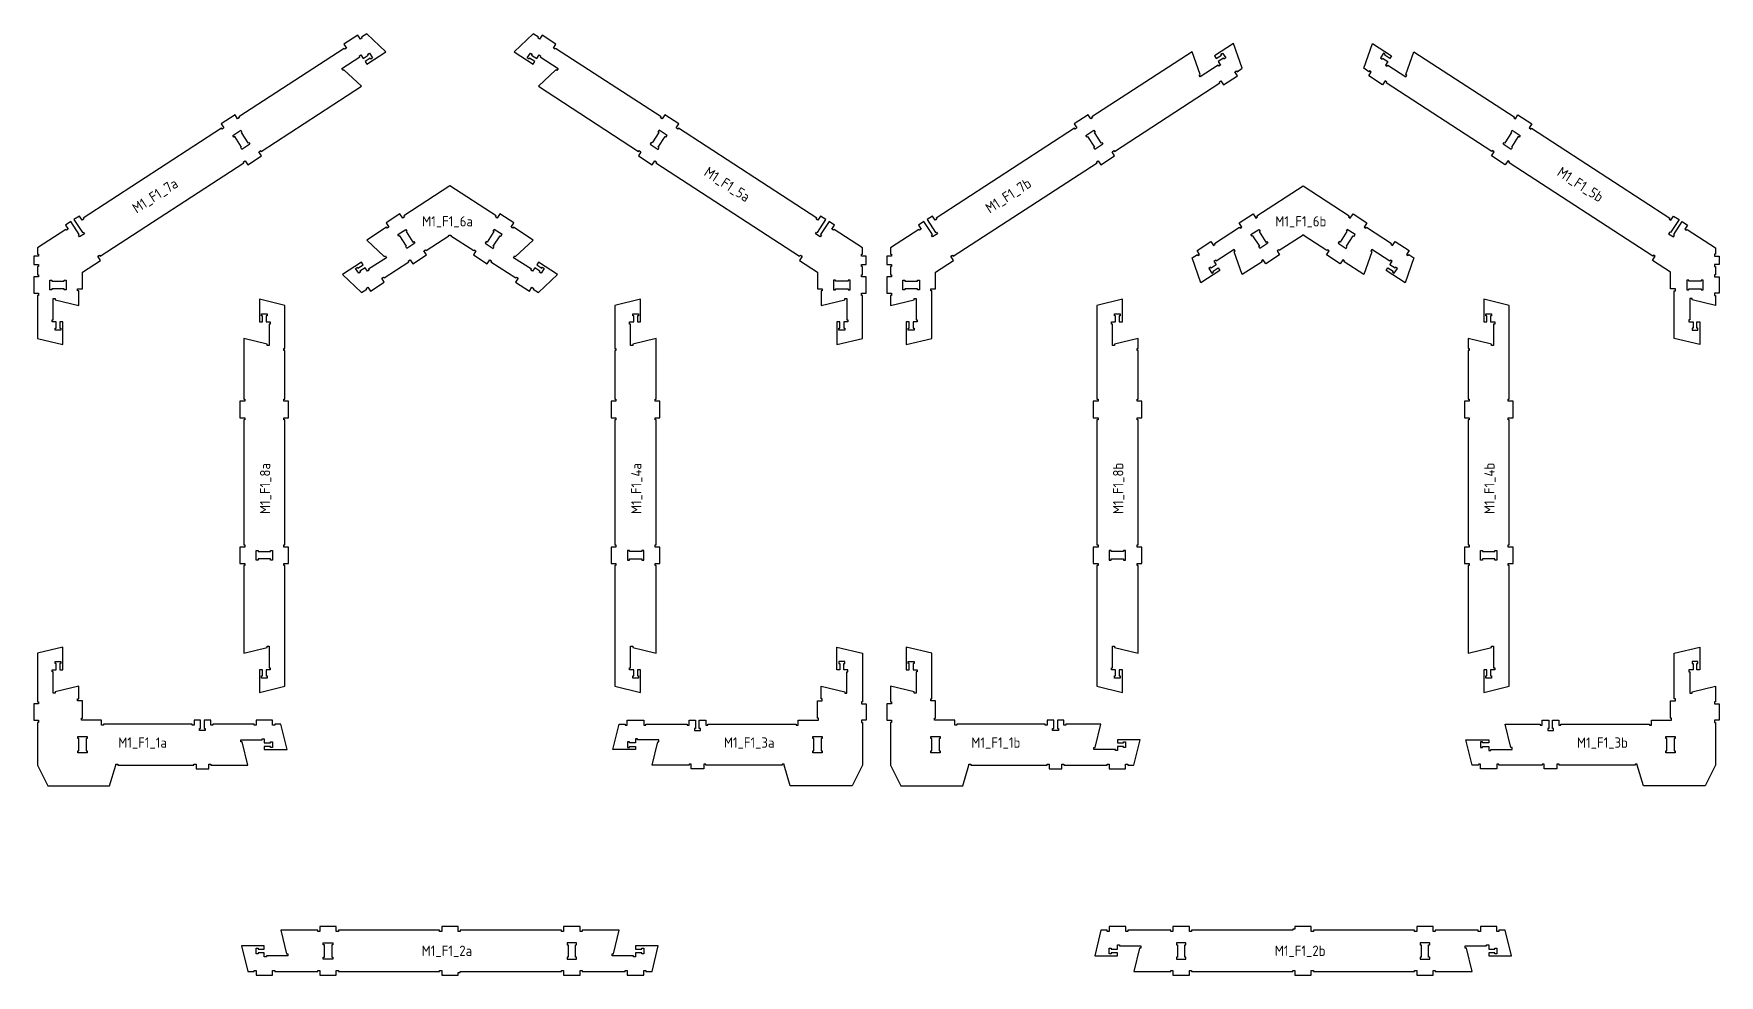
# Model space of a CAD drawing. Header units: millimetres. Extents: x -30325 to 14169, y -12596 to 6470.
# Drawn here: x -30325 to -22153, y -5694 to -1130 of the extents above; entities that cross this region are included whole.
import ezdxf

# ---------------------------------------------------------------- set-up
doc = ezdxf.new("R2010")
doc.units = ezdxf.units.MM
doc.header["$MEASUREMENT"] = 0
doc.layers.add('freeswerk_CODES', color=50, linetype='Continuous')

msp = doc.modelspace()

# ---------------------------------------------------------------- linework, layer by layer
for points in [[(-30302.1, -2298.3), (-30302.1, -2308.3), (-30325.1, -2308.3), (-30325.1, -2388.3), (-30302.1, -2388.3), (-30302.1, -2398.3), (-30307.1, -2398.3), (-30307.1, -2607.3), (-30183.1, -2637.3), (-30183.1, -2527.3), (-30198.1, -2527.3), (-30198.1, -2557.3), (-30193.1, -2557.3), (-30193.1, -2567.3), (-30221.1, -2567.3), (-30221.1, -2557.3), (-30216.1, -2557.3), (-30216.1, -2527.3), (-30236.1, -2527.3), (-30236.1, -2517.3), (-30231.1, -2517.3), (-30231.1, -2413.7), (-30221.1, -2413.7), (-30221.1, -2419.7), (-30107.1, -2447.3), (-30107.1, -2376.3), (-30112.1, -2376.3), (-30112.1, -2366.3), (-30089.1, -2366.3), (-30089.1, -2286.1), (-30001.2, -2228.9), (-30014.7, -2208.2), (-30006.3, -2202.7), (-30002.6, -2208.4), (-29305.9, -1755.5), (-29308.6, -1751.3), (-29300.2, -1745.8), (-29287.7, -1765.1), (-29220.6, -1721.5), (-29233.1, -1702.2), (-29224.7, -1696.8), (-29222, -1701), (-28735.7, -1384.9), (-28821, -1304.3), (-28826, -1307.6), (-28831.5, -1299.2), (-28744.6, -1242.8), (-28747.3, -1238.6), (-28738.9, -1233.1), (-28728, -1249.9), (-28702.9, -1233.6), (-28705.6, -1229.4), (-28697.2, -1223.9), (-28682, -1247.4), (-28690.4, -1252.8), (-28693.1, -1248.6), (-28718.2, -1265), (-28710.1, -1277.6), (-28617.8, -1217.6), (-28710.6, -1130), (-28735.7, -1146.4), (-28733, -1150.5), (-28741.4, -1156), (-28753.9, -1136.7), (-28821, -1180.3), (-28808.4, -1199.6), (-28816.8, -1205), (-28819.6, -1200.9), (-29331, -1533.3), (-29328.3, -1537.5), (-29336.7, -1542.9), (-29349.2, -1523.7), (-29416.3, -1567.3), (-29403.7, -1586.5), (-29412.1, -1592), (-29414.9, -1587.8), (-30085.6, -2023.8), (-30082.3, -2028.8), (-30090.7, -2034.3), (-30103.8, -2014.1), (-30129.8, -2031), (-30088.9, -2093.9), (-30084.7, -2091.2), (-30079.3, -2099.6), (-30102.8, -2114.8), (-30108.2, -2106.5), (-30104, -2103.7), (-30144.9, -2040.8), (-30170.9, -2057.7), (-30158.3, -2077), (-30166.7, -2082.5), (-30169.5, -2078.3), (-30307.1, -2167.8), (-30307.1, -2198.3), (-30302.1, -2198.3), (-30302.1, -2208.3), (-30325.1, -2208.3), (-30325.1, -2248.3), (-30302.1, -2248.3), (-30302.1, -2258.3), (-30307.1, -2258.3), (-30307.1, -2298.3)], [(-27911.3, -1233.6), (-27886.1, -1249.9), (-27875.2, -1233.1), (-27866.9, -1238.6), (-27869.6, -1242.8), (-27782.7, -1299.2), (-27788.2, -1307.6), (-27793.2, -1304.3), (-27878.5, -1384.9), (-27392.2, -1701), (-27389.4, -1696.8), (-27381.1, -1702.2), (-27393.6, -1721.5), (-27326.5, -1765.1), (-27314, -1745.8), (-27305.6, -1751.3), (-27308.3, -1755.5), (-26611.6, -2208.4), (-26607.9, -2202.7), (-26599.5, -2208.2), (-26613, -2228.9), (-26525.1, -2286.1), (-26525.1, -2366.3), (-26502.1, -2366.3), (-26502.1, -2376.3), (-26507.1, -2376.3), (-26507.1, -2447.3), (-26393.1, -2419.7), (-26393.1, -2413.7), (-26383.1, -2413.7), (-26383.1, -2517.3), (-26378.1, -2517.3), (-26378.1, -2527.3), (-26398.1, -2527.3), (-26398.1, -2557.3), (-26393.1, -2557.3), (-26393.1, -2567.3), (-26421.1, -2567.3), (-26421.1, -2557.3), (-26416.1, -2557.3), (-26416.1, -2527.3), (-26431.1, -2527.3), (-26431.1, -2637.3), (-26307.1, -2607.3), (-26307.1, -2398.3), (-26312.1, -2398.3), (-26312.1, -2388.3), (-26289.1, -2388.3), (-26289.1, -2308.3), (-26312.1, -2308.3), (-26312.1, -2298.3), (-26307.1, -2298.3), (-26307.1, -2258.3), (-26312.1, -2258.3), (-26312.1, -2248.3), (-26289.1, -2248.3), (-26289.1, -2208.3), (-26312.1, -2208.3), (-26312.1, -2198.3), (-26307.1, -2198.3), (-26307.1, -2167.8), (-26444.7, -2078.3), (-26447.5, -2082.5), (-26455.8, -2077), (-26443.3, -2057.7), (-26469.3, -2040.8), (-26510.2, -2103.7), (-26506, -2106.5), (-26511.4, -2114.8), (-26534.9, -2099.6), (-26529.5, -2091.2), (-26525.3, -2093.9), (-26484.4, -2031), (-26510.4, -2014.1), (-26523.5, -2034.3), (-26531.8, -2028.8), (-26528.6, -2023.8), (-27199.3, -1587.8), (-27202.1, -1592), (-27210.4, -1586.5), (-27197.9, -1567.3), (-27265, -1523.7), (-27277.5, -1542.9), (-27285.9, -1537.5), (-27283.2, -1533.3), (-27794.6, -1200.9), (-27797.4, -1205), (-27805.7, -1199.6), (-27793.2, -1180.3), (-27860.3, -1136.7), (-27872.8, -1156), (-27881.2, -1150.5), (-27878.5, -1146.4), (-27903.6, -1130), (-27996.4, -1217.6), (-27904.1, -1277.6), (-27896, -1265), (-27921.1, -1248.6), (-27923.8, -1252.8), (-27932.2, -1247.4), (-27917, -1223.9), (-27908.6, -1229.4)], [(-25866.6, -2208.4), (-25169.9, -1755.5), (-25172.6, -1751.3), (-25164.2, -1745.8), (-25151.7, -1765.1), (-25084.6, -1721.5), (-25097.1, -1702.2), (-25088.7, -1696.8), (-25086, -1701), (-24574.6, -1368.5), (-24577.3, -1364.3), (-24568.9, -1358.9), (-24556.4, -1378.2), (-24489.3, -1334.6), (-24501.8, -1315.3), (-24493.4, -1309.9), (-24490.7, -1314), (-24465.6, -1297.7), (-24508, -1177.4), (-24600.2, -1237.3), (-24592, -1249.9), (-24566.9, -1233.6), (-24569.6, -1229.4), (-24561.2, -1223.9), (-24546, -1247.4), (-24554.4, -1252.8), (-24557.1, -1248.6), (-24582.2, -1265), (-24571.3, -1281.8), (-24579.7, -1287.2), (-24582.4, -1283), (-24669.2, -1339.4), (-24674.7, -1331), (-24669.7, -1327.8), (-24708.7, -1217.2), (-25195, -1533.3), (-25192.3, -1537.5), (-25200.7, -1542.9), (-25213.2, -1523.7), (-25280.3, -1567.3), (-25267.7, -1586.5), (-25276.1, -1592), (-25278.9, -1587.8), (-25949.6, -2023.8), (-25946.3, -2028.8), (-25954.7, -2034.3), (-25967.8, -2014.1), (-25993.8, -2031), (-25952.9, -2093.9), (-25948.7, -2091.2), (-25943.3, -2099.6), (-25966.8, -2114.8), (-25972.2, -2106.5), (-25968, -2103.7), (-26008.9, -2040.8), (-26034.9, -2057.7), (-26022.3, -2077), (-26030.7, -2082.5), (-26033.5, -2078.3), (-26171.1, -2167.8), (-26171.1, -2198.3), (-26166.1, -2198.3), (-26166.1, -2208.3), (-26189.1, -2208.3), (-26189.1, -2248.3), (-26166.1, -2248.3), (-26166.1, -2258.3), (-26171.1, -2258.3), (-26171.1, -2298.3), (-26166.1, -2298.3), (-26166.1, -2308.3), (-26189.1, -2308.3), (-26189.1, -2388.3), (-26166.1, -2388.3), (-26166.1, -2398.3), (-26171.1, -2398.3), (-26171.1, -2447.6), (-26057.1, -2419.7), (-26057.1, -2413.7), (-26047.1, -2413.7), (-26047.1, -2517.3), (-26042.1, -2517.3), (-26042.1, -2527.3), (-26062.1, -2527.3), (-26062.1, -2557.3), (-26057.1, -2557.3), (-26057.1, -2567.3), (-26085.1, -2567.3), (-26085.1, -2557.3), (-26080.1, -2557.3), (-26080.1, -2527.3), (-26095.1, -2527.3), (-26095.1, -2637.3), (-25971.1, -2607.3), (-25971.1, -2376.3), (-25976.1, -2376.3), (-25976.1, -2366.3), (-25953.1, -2366.3), (-25953.1, -2286.1), (-25865.2, -2228.9), (-25878.7, -2208.2), (-25870.3, -2202.7)], [(-22475.6, -2208.4), (-23172.3, -1755.5), (-23169.6, -1751.3), (-23178, -1745.8), (-23190.5, -1765.1), (-23257.6, -1721.5), (-23245.1, -1702.2), (-23253.4, -1696.8), (-23256.2, -1701), (-23767.6, -1368.5), (-23764.9, -1364.3), (-23773.3, -1358.9), (-23785.8, -1378.2), (-23852.9, -1334.6), (-23840.4, -1315.3), (-23848.7, -1309.9), (-23851.5, -1314), (-23876.6, -1297.7), (-23834.2, -1177.4), (-23742, -1237.3), (-23750.1, -1249.9), (-23775.3, -1233.6), (-23772.6, -1229.4), (-23781, -1223.9), (-23796.2, -1247.4), (-23787.8, -1252.8), (-23785.1, -1248.6), (-23760, -1265), (-23770.9, -1281.8), (-23762.5, -1287.2), (-23759.7, -1283), (-23673, -1339.4), (-23667.5, -1331), (-23672.5, -1327.8), (-23633.5, -1217.2), (-23147.2, -1533.3), (-23149.9, -1537.5), (-23141.5, -1542.9), (-23129, -1523.7), (-23061.9, -1567.3), (-23074.4, -1586.5), (-23066.1, -1592), (-23063.3, -1587.8), (-22392.6, -2023.8), (-22395.8, -2028.8), (-22387.5, -2034.3), (-22374.4, -2014.1), (-22348.4, -2031), (-22389.3, -2093.9), (-22393.5, -2091.2), (-22398.9, -2099.6), (-22375.4, -2114.8), (-22370, -2106.5), (-22374.2, -2103.7), (-22333.3, -2040.8), (-22307.3, -2057.7), (-22319.8, -2077), (-22311.5, -2082.5), (-22308.7, -2078.3), (-22171.1, -2167.8), (-22171.1, -2198.3), (-22176.1, -2198.3), (-22176.1, -2208.3), (-22153.1, -2208.3), (-22153.1, -2248.3), (-22176.1, -2248.3), (-22176.1, -2258.3), (-22171.1, -2258.3), (-22171.1, -2298.3), (-22176.1, -2298.3), (-22176.1, -2308.3), (-22153.1, -2308.3), (-22153.1, -2388.3), (-22176.1, -2388.3), (-22176.1, -2398.3), (-22171.1, -2398.3), (-22171.1, -2447.6), (-22285.1, -2419.7), (-22285.1, -2413.7), (-22295.1, -2413.7), (-22295.1, -2517.3), (-22300.1, -2517.3), (-22300.1, -2527.3), (-22280.1, -2527.3), (-22280.1, -2557.3), (-22285.1, -2557.3), (-22285.1, -2567.3), (-22257.1, -2567.3), (-22257.1, -2557.3), (-22262.1, -2557.3), (-22262.1, -2527.3), (-22247.1, -2527.3), (-22247.1, -2637.3), (-22371.1, -2607.3), (-22371.1, -2376.3), (-22366.1, -2376.3), (-22366.1, -2366.3), (-22389.1, -2366.3), (-22389.1, -2286.1), (-22477, -2228.9), (-22463.5, -2208.2), (-22471.9, -2202.7)], [(-29320.9, -1598.3), (-29315.5, -1606.7), (-29319.7, -1609.4), (-29287, -1659.7), (-29282.8, -1657), (-29277.3, -1665.4), (-29315.9, -1690.5), (-29321.4, -1682.1), (-29317.2, -1679.4), (-29349.9, -1629), (-29354.1, -1631.8), (-29359.5, -1623.4)], [(-27293.2, -1598.3), (-27298.7, -1606.7), (-27294.5, -1609.4), (-27327.2, -1659.7), (-27331.4, -1657), (-27336.8, -1665.4), (-27298.3, -1690.5), (-27292.8, -1682.1), (-27297, -1679.4), (-27264.3, -1629), (-27260.1, -1631.8), (-27254.7, -1623.4)], [(-25213.9, -1629), (-25218.1, -1631.8), (-25223.5, -1623.4), (-25184.9, -1598.3), (-25179.5, -1606.7), (-25183.7, -1609.4), (-25151, -1659.7), (-25146.8, -1657), (-25141.3, -1665.4), (-25179.9, -1690.5), (-25185.4, -1682.1), (-25181.2, -1679.4)], [(-23158.5, -1609.4), (-23162.7, -1606.7), (-23157.2, -1598.3), (-23118.7, -1623.4), (-23124.1, -1631.8), (-23128.3, -1629), (-23161, -1679.4), (-23156.8, -1682.1), (-23162.3, -1690.5), (-23200.8, -1665.4), (-23195.4, -1657), (-23191.2, -1659.7)], [(-28487.1, -2139.8), (-28482.9, -2137.1), (-28477.5, -2145.5), (-28516, -2170.5), (-28521.5, -2162.2), (-28517.3, -2159.4), (-28550, -2109.1), (-28554.2, -2111.9), (-28559.6, -2103.5), (-28521.1, -2078.4), (-28515.6, -2086.8), (-28519.8, -2089.5)], [(-28064.2, -2109.1), (-28060, -2111.9), (-28054.5, -2103.5), (-28093.1, -2078.4), (-28098.6, -2086.8), (-28094.4, -2089.5), (-28127.1, -2139.8), (-28131.3, -2137.1), (-28136.7, -2145.5), (-28098.1, -2170.5), (-28092.7, -2162.2), (-28096.9, -2159.4)], [(-24385.5, -2162.2), (-24381.3, -2159.4), (-24414, -2109.1), (-24418.2, -2111.9), (-24423.6, -2103.5), (-24385.1, -2078.4), (-24379.6, -2086.8), (-24383.8, -2089.5), (-24351.1, -2139.8), (-24346.9, -2137.1), (-24341.5, -2145.5), (-24380, -2170.5)], [(-23962.1, -2170.5), (-23956.7, -2162.2), (-23960.9, -2159.4), (-23928.2, -2109.1), (-23924, -2111.9), (-23918.5, -2103.5), (-23957.1, -2078.4), (-23962.6, -2086.8), (-23958.4, -2089.5), (-23991.1, -2139.8), (-23995.3, -2137.1), (-24000.7, -2145.5)], [(-30237.1, -2371.3), (-30247.1, -2371.3), (-30247.1, -2325.3), (-30237.1, -2325.3), (-30237.1, -2330.3), (-30177.1, -2330.3), (-30177.1, -2325.3), (-30167.1, -2325.3), (-30167.1, -2371.3), (-30177.1, -2371.3), (-30177.1, -2366.3), (-30237.1, -2366.3)], [(-26437.1, -2330.3), (-26437.1, -2325.3), (-26447.1, -2325.3), (-26447.1, -2371.3), (-26437.1, -2371.3), (-26437.1, -2366.3), (-26377.1, -2366.3), (-26377.1, -2371.3), (-26367.1, -2371.3), (-26367.1, -2325.3), (-26377.1, -2325.3), (-26377.1, -2330.3)], [(-26101.1, -2330.3), (-26041.1, -2330.3), (-26041.1, -2325.3), (-26031.1, -2325.3), (-26031.1, -2371.3), (-26041.1, -2371.3), (-26041.1, -2366.3), (-26101.1, -2366.3), (-26101.1, -2371.3), (-26111.1, -2371.3), (-26111.1, -2325.3), (-26101.1, -2325.3)], [(-22241.1, -2330.3), (-22301.1, -2330.3), (-22301.1, -2325.3), (-22311.1, -2325.3), (-22311.1, -2371.3), (-22301.1, -2371.3), (-22301.1, -2366.3), (-22241.1, -2366.3), (-22241.1, -2371.3), (-22231.1, -2371.3), (-22231.1, -2325.3), (-22241.1, -2325.3)], [(-29112.1, -2655.6), (-29107.1, -2655.6), (-29107.1, -2447.3), (-29231.1, -2417.3), (-29231.1, -2527.3), (-29216.1, -2527.3), (-29216.1, -2497.3), (-29221.1, -2497.3), (-29221.1, -2487.3), (-29193.1, -2487.3), (-29193.1, -2497.3), (-29198.1, -2497.3), (-29198.1, -2527.3), (-29178.1, -2527.3), (-29178.1, -2537.3), (-29183.1, -2537.3), (-29183.1, -2640.8), (-29193.1, -2640.8), (-29193.1, -2634.9), (-29307.1, -2607.3), (-29307.1, -2901.3), (-29302.1, -2901.3), (-29302.1, -2911.3), (-29325.1, -2911.3), (-29325.1, -2991.3), (-29302.1, -2991.3), (-29302.1, -3001.3), (-29307.1, -3001.3), (-29307.1, -3608.3), (-29302.1, -3608.3), (-29302.1, -3618.3), (-29325.1, -3618.3), (-29325.1, -3698.3), (-29302.1, -3698.3), (-29302.1, -3708.3), (-29307.1, -3708.3), (-29307.1, -4133.2), (-29193.1, -4105.6), (-29193.1, -4099.6), (-29183.1, -4099.6), (-29183.1, -4203.2), (-29178.1, -4203.2), (-29178.1, -4213.2), (-29198.1, -4213.2), (-29198.1, -4243.2), (-29193.1, -4243.2), (-29193.1, -4253.2), (-29221.1, -4253.2), (-29221.1, -4243.2), (-29216.1, -4243.2), (-29216.1, -4213.2), (-29231.1, -4213.2), (-29231.1, -4323.2), (-29107.1, -4293.2), (-29107.1, -3708.3), (-29112.1, -3708.3), (-29112.1, -3698.3), (-29089.1, -3698.3), (-29089.1, -3618.3), (-29112.1, -3618.3), (-29112.1, -3608.3), (-29107.1, -3608.3), (-29107.1, -3001.3), (-29112.1, -3001.3), (-29112.1, -2991.3), (-29089.1, -2991.3), (-29089.1, -2911.3), (-29112.1, -2911.3), (-29112.1, -2901.3), (-29107.1, -2901.3), (-29107.1, -2665.6), (-29112.1, -2665.6)], [(-27393.1, -2487.3), (-27393.1, -2497.3), (-27398.1, -2497.3), (-27398.1, -2527.3), (-27383.1, -2527.3), (-27383.1, -2417.3), (-27507.1, -2447.3), (-27507.1, -2655.6), (-27502.1, -2655.6), (-27502.1, -2665.6), (-27507.1, -2665.6), (-27507.1, -2901.3), (-27502.1, -2901.3), (-27502.1, -2911.3), (-27525.1, -2911.3), (-27525.1, -2991.3), (-27502.1, -2991.3), (-27502.1, -3001.3), (-27507.1, -3001.3), (-27507.1, -3608.3), (-27502.1, -3608.3), (-27502.1, -3618.3), (-27525.1, -3618.3), (-27525.1, -3698.3), (-27502.1, -3698.3), (-27502.1, -3708.3), (-27507.1, -3708.3), (-27507.1, -4293.2), (-27383.1, -4323.2), (-27383.1, -4213.2), (-27398.1, -4213.2), (-27398.1, -4243.2), (-27393.1, -4243.2), (-27393.1, -4253.2), (-27421.1, -4253.2), (-27421.1, -4243.2), (-27416.1, -4243.2), (-27416.1, -4213.2), (-27436.1, -4213.2), (-27436.1, -4203.2), (-27431.1, -4203.2), (-27431.1, -4099.6), (-27421.1, -4099.6), (-27421.1, -4105.6), (-27307.1, -4133.2), (-27307.1, -3708.3), (-27312.1, -3708.3), (-27312.1, -3698.3), (-27289.1, -3698.3), (-27289.1, -3618.3), (-27312.1, -3618.3), (-27312.1, -3608.3), (-27307.1, -3608.3), (-27307.1, -3001.3), (-27312.1, -3001.3), (-27312.1, -2991.3), (-27289.1, -2991.3), (-27289.1, -2911.3), (-27312.1, -2911.3), (-27312.1, -2901.3), (-27307.1, -2901.3), (-27307.1, -2607.3), (-27421.1, -2634.9), (-27421.1, -2640.8), (-27431.1, -2640.8), (-27431.1, -2537.3), (-27436.1, -2537.3), (-27436.1, -2527.3), (-27416.1, -2527.3), (-27416.1, -2497.3), (-27421.1, -2497.3), (-27421.1, -2487.3)], [(-25189.1, -2991.3), (-25165.1, -2991.3), (-25165.1, -3001.3), (-25171.1, -3001.3), (-25171.1, -3608.3), (-25165.1, -3608.3), (-25165.1, -3618.3), (-25189.1, -3618.3), (-25189.1, -3698.3), (-25165.1, -3698.3), (-25165.1, -3708.3), (-25171.1, -3708.3), (-25171.1, -4293.2), (-25047.1, -4323.2), (-25047.1, -4213.2), (-25062.1, -4213.2), (-25062.1, -4243.2), (-25057.1, -4243.2), (-25057.1, -4253.2), (-25085.1, -4253.2), (-25085.1, -4243.2), (-25080.1, -4243.2), (-25080.1, -4213.2), (-25100.1, -4213.2), (-25100.1, -4203.2), (-25095.1, -4203.2), (-25095.1, -4099.6), (-25085.1, -4099.6), (-25085.1, -4105.6), (-24971.1, -4133.2), (-24971.1, -3708.3), (-24976.1, -3708.3), (-24976.1, -3698.3), (-24953.1, -3698.3), (-24953.1, -3618.3), (-24976.1, -3618.3), (-24976.1, -3608.3), (-24971.1, -3608.3), (-24971.1, -3001.3), (-24976.1, -3001.3), (-24976.1, -2991.3), (-24953.1, -2991.3), (-24953.1, -2911.3), (-24976.1, -2911.3), (-24976.1, -2901.3), (-24971.1, -2901.3), (-24971.1, -2665.6), (-24976.1, -2665.6), (-24976.1, -2655.6), (-24971.1, -2655.6), (-24971.1, -2607.3), (-25085.1, -2634.9), (-25085.1, -2640.8), (-25095.1, -2640.8), (-25095.1, -2537.3), (-25100.1, -2537.3), (-25100.1, -2527.3), (-25080.1, -2527.3), (-25080.1, -2497.3), (-25085.1, -2497.3), (-25085.1, -2487.3), (-25057.1, -2487.3), (-25057.1, -2497.3), (-25062.1, -2497.3), (-25062.1, -2527.3), (-25047.1, -2527.3), (-25047.1, -2417.3), (-25171.1, -2447.6), (-25171.1, -2901.3), (-25165.1, -2901.3), (-25165.1, -2911.3), (-25189.1, -2911.3)], [(-23177.1, -3708.3), (-23177.1, -3698.3), (-23153.1, -3698.3), (-23153.1, -3618.3), (-23177.1, -3618.3), (-23177.1, -3608.3), (-23171.1, -3608.3), (-23171.1, -3001.3), (-23177.1, -3001.3), (-23177.1, -2991.3), (-23153.1, -2991.3), (-23153.1, -2911.3), (-23177.1, -2911.3), (-23177.1, -2901.3), (-23171.1, -2901.3), (-23171.1, -2447.6), (-23295.1, -2417.3), (-23295.1, -2527.3), (-23280.1, -2527.3), (-23280.1, -2497.3), (-23285.1, -2497.3), (-23285.1, -2487.3), (-23257.1, -2487.3), (-23257.1, -2497.3), (-23262.1, -2497.3), (-23262.1, -2527.3), (-23242.1, -2527.3), (-23242.1, -2537.3), (-23247.1, -2537.3), (-23247.1, -2640.8), (-23257.1, -2640.8), (-23257.1, -2634.9), (-23371.1, -2607.3), (-23371.1, -2655.6), (-23366.1, -2655.6), (-23366.1, -2665.6), (-23371.1, -2665.6), (-23371.1, -2901.3), (-23366.1, -2901.3), (-23366.1, -2911.3), (-23389.1, -2911.3), (-23389.1, -2991.3), (-23366.1, -2991.3), (-23366.1, -3001.3), (-23371.1, -3001.3), (-23371.1, -3608.3), (-23366.1, -3608.3), (-23366.1, -3618.3), (-23389.1, -3618.3), (-23389.1, -3698.3), (-23366.1, -3698.3), (-23366.1, -3708.3), (-23371.1, -3708.3), (-23371.1, -4133.2), (-23257.1, -4105.6), (-23257.1, -4099.6), (-23247.1, -4099.6), (-23247.1, -4203.2), (-23242.1, -4203.2), (-23242.1, -4213.2), (-23262.1, -4213.2), (-23262.1, -4243.2), (-23257.1, -4243.2), (-23257.1, -4253.2), (-23285.1, -4253.2), (-23285.1, -4243.2), (-23280.1, -4243.2), (-23280.1, -4213.2), (-23295.1, -4213.2), (-23295.1, -4323.2), (-23171.1, -4293.2), (-23171.1, -3708.3)], [(-29237.1, -3635.3), (-29237.1, -3640.3), (-29177.1, -3640.3), (-29177.1, -3635.3), (-29167.1, -3635.3), (-29167.1, -3681.3), (-29177.1, -3681.3), (-29177.1, -3676.3), (-29237.1, -3676.3), (-29237.1, -3681.3), (-29247.1, -3681.3), (-29247.1, -3635.3)], [(-27447.1, -3635.3), (-27447.1, -3681.3), (-27437.1, -3681.3), (-27437.1, -3676.3), (-27377.1, -3676.3), (-27377.1, -3681.3), (-27367.1, -3681.3), (-27367.1, -3635.3), (-27377.1, -3635.3), (-27377.1, -3640.3), (-27437.1, -3640.3), (-27437.1, -3635.3)], [(-25031.1, -3681.3), (-25031.1, -3635.3), (-25041.1, -3635.3), (-25041.1, -3640.3), (-25101.1, -3640.3), (-25101.1, -3635.3), (-25111.1, -3635.3), (-25111.1, -3681.3), (-25101.1, -3681.3), (-25101.1, -3676.3), (-25041.1, -3676.3), (-25041.1, -3681.3)], [(-23231.1, -3635.3), (-23231.1, -3681.3), (-23241.1, -3681.3), (-23241.1, -3676.3), (-23301.1, -3676.3), (-23301.1, -3681.3), (-23311.1, -3681.3), (-23311.1, -3635.3), (-23301.1, -3635.3), (-23301.1, -3640.3), (-23241.1, -3640.3), (-23241.1, -3635.3)], [(-29476.1, -4671.3), (-29466.1, -4671.3), (-29466.1, -4676.3), (-29287.1, -4676.3), (-29314.7, -4562.3), (-29320.7, -4562.3), (-29320.7, -4552.3), (-29217.1, -4552.3), (-29217.1, -4547.3), (-29207.1, -4547.3), (-29207.1, -4567.3), (-29177.1, -4567.3), (-29177.1, -4562.3), (-29167.1, -4562.3), (-29167.1, -4590.3), (-29177.1, -4590.3), (-29177.1, -4585.3), (-29207.1, -4585.3), (-29207.1, -4600.3), (-29097.1, -4600.3), (-29127.1, -4476.3), (-29156.8, -4476.3), (-29156.8, -4481.3), (-29166.8, -4481.3), (-29166.8, -4458.3), (-29246.8, -4458.3), (-29246.8, -4481.3), (-29256.8, -4481.3), (-29256.8, -4476.3), (-29457.1, -4476.3), (-29457.1, -4481.3), (-29467.1, -4481.3), (-29467.1, -4458.3), (-29498.1, -4458.3), (-29498.1, -4498.3), (-29493.1, -4498.3), (-29493.1, -4508.3), (-29521.1, -4508.3), (-29521.1, -4498.3), (-29516.1, -4498.3), (-29516.1, -4458.3), (-29547.1, -4458.3), (-29547.1, -4481.3), (-29557.1, -4481.3), (-29557.1, -4476.3), (-29986.1, -4476.3), (-29986.1, -4481.3), (-29996.1, -4481.3), (-29996.1, -4458.3), (-30094.1, -4458.3), (-30094.1, -4448.3), (-30089.1, -4448.3), (-30089.1, -4364.3), (-30112.1, -4364.3), (-30112.1, -4354.3), (-30107.1, -4354.3), (-30107.1, -4293.2), (-30221.1, -4320.8), (-30221.1, -4326.7), (-30231.1, -4326.7), (-30231.1, -4223.2), (-30236.1, -4223.2), (-30236.1, -4213.2), (-30216.1, -4213.2), (-30216.1, -4183.2), (-30221.1, -4183.2), (-30221.1, -4173.2), (-30193.1, -4173.2), (-30193.1, -4183.2), (-30198.1, -4183.2), (-30198.1, -4213.2), (-30183.1, -4213.2), (-30183.1, -4103.2), (-30307.1, -4133.2), (-30307.1, -4368.3), (-30302.1, -4368.3), (-30302.1, -4378.3), (-30325.1, -4378.3), (-30325.1, -4458.3), (-30302.1, -4458.3), (-30302.1, -4468.3), (-30307.1, -4468.3), (-30307.1, -4676.3), (-30257.1, -4776.3), (-29957.1, -4776.3), (-29927.1, -4676.3), (-29927.1, -4671.3), (-29917.1, -4671.3), (-29917.1, -4676.3), (-29548.1, -4676.3), (-29548.1, -4671.3), (-29538.1, -4671.3), (-29538.1, -4694.3), (-29476.1, -4694.3)], [(-25071.1, -4567.3), (-25041.1, -4567.3), (-25041.1, -4562.3), (-25031.1, -4562.3), (-25031.1, -4590.3), (-25041.1, -4590.3), (-25041.1, -4585.3), (-25071.1, -4585.3), (-25071.1, -4605.3), (-25081.1, -4605.3), (-25081.1, -4600.3), (-25184.7, -4600.3), (-25184.7, -4590.3), (-25178.7, -4590.3), (-25151.1, -4476.3), (-25321.1, -4476.3), (-25321.1, -4481.3), (-25331.1, -4481.3), (-25331.1, -4458.3), (-25362.1, -4458.3), (-25362.1, -4498.3), (-25357.1, -4498.3), (-25357.1, -4508.3), (-25385.1, -4508.3), (-25385.1, -4498.3), (-25380.1, -4498.3), (-25380.1, -4458.3), (-25411.1, -4458.3), (-25411.1, -4481.3), (-25421.1, -4481.3), (-25421.1, -4476.3), (-25850.1, -4476.3), (-25850.1, -4481.3), (-25860.1, -4481.3), (-25860.1, -4458.3), (-25958.1, -4458.3), (-25958.1, -4448.3), (-25953.1, -4448.3), (-25953.1, -4364.3), (-25976.1, -4364.3), (-25976.1, -4354.3), (-25971.1, -4354.3), (-25971.1, -4133.2), (-26095.1, -4103.2), (-26095.1, -4213.2), (-26080.1, -4213.2), (-26080.1, -4183.2), (-26085.1, -4183.2), (-26085.1, -4173.2), (-26057.1, -4173.2), (-26057.1, -4183.2), (-26062.1, -4183.2), (-26062.1, -4213.2), (-26042.1, -4213.2), (-26042.1, -4223.2), (-26047.1, -4223.2), (-26047.1, -4326.7), (-26057.1, -4326.7), (-26057.1, -4320.8), (-26171.1, -4293.2), (-26171.1, -4368.3), (-26166.1, -4368.3), (-26166.1, -4378.3), (-26189.1, -4378.3), (-26189.1, -4458.3), (-26166.1, -4458.3), (-26166.1, -4468.3), (-26171.1, -4468.3), (-26171.1, -4676.3), (-26121.1, -4776.3), (-25821.1, -4776.3), (-25791.1, -4676.3), (-25791.1, -4671.3), (-25781.1, -4671.3), (-25781.1, -4676.3), (-25412.1, -4676.3), (-25412.1, -4671.3), (-25402.1, -4671.3), (-25402.1, -4694.3), (-25340.1, -4694.3), (-25340.1, -4671.3), (-25330.1, -4671.3), (-25330.1, -4676.3), (-25121.1, -4676.3), (-25121.1, -4671.3), (-25111.1, -4671.3), (-25111.1, -4694.3), (-25031.1, -4694.3), (-25031.1, -4671.3), (-25021.1, -4671.3), (-25021.1, -4676.3), (-24991.1, -4676.3), (-24961.1, -4552.3), (-25071.1, -4552.3)], [(-22171.1, -4368.3), (-22176.1, -4368.3), (-22176.1, -4378.3), (-22153.1, -4378.3), (-22153.1, -4458.3), (-22176.1, -4458.3), (-22176.1, -4468.3), (-22171.1, -4468.3), (-22171.1, -4676.3), (-22221.1, -4776.3), (-22521.1, -4776.3), (-22551.1, -4676.3), (-22551.1, -4671.3), (-22561.1, -4671.3), (-22561.1, -4676.3), (-22930.1, -4676.3), (-22930.1, -4671.3), (-22940.1, -4671.3), (-22940.1, -4694.3), (-23002.1, -4694.3), (-23002.1, -4671.3), (-23012.1, -4671.3), (-23012.1, -4676.3), (-23221.1, -4676.3), (-23221.1, -4671.3), (-23231.1, -4671.3), (-23231.1, -4694.3), (-23311.1, -4694.3), (-23311.1, -4671.3), (-23321.1, -4671.3), (-23321.1, -4676.3), (-23351.1, -4676.3), (-23381.1, -4552.3), (-23271.1, -4552.3), (-23271.1, -4567.3), (-23301.1, -4567.3), (-23301.1, -4562.3), (-23311.1, -4562.3), (-23311.1, -4590.3), (-23301.1, -4590.3), (-23301.1, -4585.3), (-23271.1, -4585.3), (-23271.1, -4605.3), (-23261.1, -4605.3), (-23261.1, -4600.3), (-23157.6, -4600.3), (-23157.6, -4590.3), (-23163.5, -4590.3), (-23191.1, -4476.3), (-23021.1, -4476.3), (-23021.1, -4481.3), (-23011.1, -4481.3), (-23011.1, -4458.3), (-22980.1, -4458.3), (-22980.1, -4498.3), (-22985.1, -4498.3), (-22985.1, -4508.3), (-22957.1, -4508.3), (-22957.1, -4498.3), (-22962.1, -4498.3), (-22962.1, -4458.3), (-22931.1, -4458.3), (-22931.1, -4481.3), (-22921.1, -4481.3), (-22921.1, -4476.3), (-22492.1, -4476.3), (-22492.1, -4481.3), (-22482.1, -4481.3), (-22482.1, -4458.3), (-22384.1, -4458.3), (-22384.1, -4448.3), (-22389.1, -4448.3), (-22389.1, -4364.3), (-22366.1, -4364.3), (-22366.1, -4354.3), (-22371.1, -4354.3), (-22371.1, -4133.2), (-22247.1, -4103.2), (-22247.1, -4213.2), (-22262.1, -4213.2), (-22262.1, -4183.2), (-22257.1, -4183.2), (-22257.1, -4173.2), (-22285.1, -4173.2), (-22285.1, -4183.2), (-22280.1, -4183.2), (-22280.1, -4213.2), (-22300.1, -4213.2), (-22300.1, -4223.2), (-22295.1, -4223.2), (-22295.1, -4326.7), (-22285.1, -4326.7), (-22285.1, -4320.8), (-22171.1, -4293.2)], [(-30111.9, -4536.3), (-30065.9, -4536.3), (-30065.9, -4546.3), (-30070.9, -4546.3), (-30070.9, -4606.3), (-30065.9, -4606.3), (-30065.9, -4616.3), (-30111.9, -4616.3), (-30111.9, -4606.3), (-30106.9, -4606.3), (-30106.9, -4546.3), (-30111.9, -4546.3)], [(-26548.1, -4536.3), (-26502.1, -4536.3), (-26502.1, -4546.3), (-26507.1, -4546.3), (-26507.1, -4606.3), (-26502.1, -4606.3), (-26502.1, -4616.3), (-26548.1, -4616.3), (-26548.1, -4606.3), (-26543.1, -4606.3), (-26543.1, -4546.3), (-26548.1, -4546.3)], [(-25971.1, -4546.3), (-25976.1, -4546.3), (-25976.1, -4536.3), (-25930.1, -4536.3), (-25930.1, -4546.3), (-25935.1, -4546.3), (-25935.1, -4606.3), (-25930.1, -4606.3), (-25930.1, -4616.3), (-25976.1, -4616.3), (-25976.1, -4606.3), (-25971.1, -4606.3)], [(-22371.3, -4606.3), (-22366.3, -4606.3), (-22366.3, -4616.3), (-22412.3, -4616.3), (-22412.3, -4606.3), (-22407.3, -4606.3), (-22407.3, -4546.3), (-22412.3, -4546.3), (-22412.3, -4536.3), (-22366.3, -4536.3), (-22366.3, -4546.3), (-22371.3, -4546.3)], [(-29093.6, -5600.3), (-29197.1, -5600.3), (-29197.1, -5605.3), (-29207.1, -5605.3), (-29207.1, -5585.3), (-29237.1, -5585.3), (-29237.1, -5590.3), (-29247.1, -5590.3), (-29247.1, -5562.3), (-29237.1, -5562.3), (-29237.1, -5567.3), (-29207.1, -5567.3), (-29207.1, -5552.3), (-29317.1, -5552.3), (-29286.8, -5676.3), (-29256.8, -5676.3), (-29256.8, -5671.3), (-29246.8, -5671.3), (-29246.8, -5694.3), (-29166.8, -5694.3), (-29166.8, -5671.3), (-29156.8, -5671.3), (-29156.8, -5676.3), (-28948.1, -5676.3), (-28948.1, -5670.3), (-28938.1, -5670.3), (-28938.1, -5694.3), (-28858.1, -5694.3), (-28858.1, -5670.3), (-28848.1, -5670.3), (-28848.1, -5676.3), (-28357.1, -5676.3), (-28357.1, -5671.3), (-28347.1, -5671.3), (-28347.1, -5694.3), (-28267.1, -5694.3), (-28267.1, -5681.3), (-28257.1, -5681.3), (-28257.1, -5676.3), (-27766.1, -5676.3), (-27766.1, -5670.3), (-27756.1, -5670.3), (-27756.1, -5694.3), (-27676.1, -5694.3), (-27676.1, -5670.3), (-27666.1, -5670.3), (-27666.1, -5676.3), (-27457.4, -5676.3), (-27457.4, -5671.3), (-27447.4, -5671.3), (-27447.4, -5694.3), (-27367.4, -5694.3), (-27367.4, -5671.3), (-27357.4, -5671.3), (-27357.4, -5676.3), (-27327.1, -5676.3), (-27297.1, -5552.3), (-27407.1, -5552.3), (-27407.1, -5567.3), (-27377.1, -5567.3), (-27377.1, -5562.3), (-27367.1, -5562.3), (-27367.1, -5590.3), (-27377.1, -5590.3), (-27377.1, -5585.3), (-27407.1, -5585.3), (-27407.1, -5605.3), (-27417.1, -5605.3), (-27417.1, -5600.3), (-27520.7, -5600.3), (-27520.7, -5590.3), (-27514.7, -5590.3), (-27487.1, -5476.3), (-27666.1, -5476.3), (-27666.1, -5481.3), (-27676.1, -5481.3), (-27676.1, -5458.3), (-27756.1, -5458.3), (-27756.1, -5481.3), (-27766.1, -5481.3), (-27766.1, -5476.3), (-28257.1, -5476.3), (-28257.1, -5481.3), (-28267.1, -5481.3), (-28267.1, -5458.3), (-28347.1, -5458.3), (-28347.1, -5481.3), (-28357.1, -5481.3), (-28357.1, -5476.3), (-28848.1, -5476.3), (-28848.1, -5481.3), (-28858.1, -5481.3), (-28858.1, -5458.3), (-28938.1, -5458.3), (-28938.1, -5481.3), (-28948.1, -5481.3), (-28948.1, -5476.3), (-29127.1, -5476.3), (-29099.6, -5590.3), (-29093.6, -5590.3)], [(-28916.1, -5606.3), (-28916.1, -5546.3), (-28921.1, -5546.3), (-28921.1, -5536.3), (-28875.1, -5536.3), (-28875.1, -5546.3), (-28880.1, -5546.3), (-28880.1, -5606.3), (-28875.1, -5606.3), (-28875.1, -5616.3), (-28921.1, -5616.3), (-28921.1, -5606.3)], [(-27739.1, -5536.3), (-27739.1, -5546.3), (-27734.1, -5546.3), (-27734.1, -5606.3), (-27739.1, -5606.3), (-27739.1, -5616.3), (-27693.1, -5616.3), (-27693.1, -5606.3), (-27698.1, -5606.3), (-27698.1, -5546.3), (-27693.1, -5546.3), (-27693.1, -5536.3)], [(-24785.1, -5616.3), (-24739.1, -5616.3), (-24739.1, -5606.3), (-24744.1, -5606.3), (-24744.1, -5546.3), (-24739.1, -5546.3), (-24739.1, -5536.3), (-24785.1, -5536.3), (-24785.1, -5546.3), (-24780.1, -5546.3), (-24780.1, -5606.3), (-24785.1, -5606.3)], [(-23598.1, -5546.3), (-23598.1, -5606.3), (-23603.1, -5606.3), (-23603.1, -5616.3), (-23557.1, -5616.3), (-23557.1, -5606.3), (-23562.1, -5606.3), (-23562.1, -5546.3), (-23557.1, -5546.3), (-23557.1, -5536.3), (-23603.1, -5536.3), (-23603.1, -5546.3)]]:
    msp.add_lwpolyline(points, close=True)
for points in [[(-27988.9, -2334.6), (-27921.8, -2378.2), (-27909.3, -2358.9), (-27900.9, -2364.3), (-27903.6, -2368.5), (-27878.5, -2384.9), (-27785.7, -2297.3), (-27878, -2237.3), (-27886.1, -2249.9), (-27861, -2266.3), (-27858.3, -2262.1), (-27849.9, -2267.5), (-27865.1, -2291), (-27873.5, -2285.5), (-27870.8, -2281.3), (-27896, -2265), (-27906.9, -2281.8), (-27915.2, -2276.3), (-27912.5, -2272.1), (-27999.3, -2215.7), (-27993.8, -2207.3), (-27988.9, -2210.6), (-27903.6, -2130), (-27999.2, -2067.9), (-28002.5, -2072.9), (-28010.9, -2067.5), (-27997.8, -2047.3), (-28064.9, -2003.7), (-28077.9, -2023.9), (-28086.3, -2018.4), (-28083.1, -2013.4), (-28307.1, -1867.8), (-28531.1, -2013.4), (-28527.9, -2018.4), (-28536.2, -2023.9), (-28549.3, -2003.7), (-28616.4, -2047.3), (-28603.3, -2067.5), (-28611.7, -2072.9), (-28615, -2067.9), (-28710.6, -2130), (-28625.3, -2210.6), (-28620.3, -2207.3), (-28614.8, -2215.7), (-28701.7, -2272.1), (-28698.9, -2276.3), (-28707.3, -2281.8), (-28718.2, -2265), (-28743.4, -2281.3), (-28740.7, -2285.5), (-28749, -2291), (-28764.3, -2267.5), (-28755.9, -2262.1), (-28753.2, -2266.3), (-28728, -2249.9), (-28736.2, -2237.3), (-28828.4, -2297.3)], [(-24628.3, -2267.5), (-24613, -2291), (-24604.7, -2285.5), (-24607.4, -2281.4), (-24582.2, -2265), (-24574, -2277.6), (-24666.3, -2337.5), (-24708.7, -2217.2), (-24683.5, -2200.9), (-24680.8, -2205.1), (-24672.4, -2199.6), (-24685, -2180.3), (-24617.9, -2136.7), (-24605.4, -2156), (-24597, -2150.6), (-24599.7, -2146.4), (-24479, -2067.9), (-24475.7, -2072.9), (-24467.3, -2067.5), (-24480.4, -2047.3), (-24413.3, -2003.7), (-24400.2, -2023.9), (-24391.9, -2018.4), (-24395.1, -2013.4), (-24171.1, -1867.8), (-23947, -2013.4), (-23950.3, -2018.4), (-23941.9, -2023.9), (-23928.8, -2003.7), (-23861.8, -2047.3), (-23874.9, -2067.5), (-23866.5, -2072.9), (-23863.2, -2067.9), (-23742.5, -2146.4), (-23745.2, -2150.6), (-23736.8, -2156), (-23724.3, -2136.7), (-23657.2, -2180.3), (-23669.7, -2199.6), (-23661.3, -2205.1), (-23658.6, -2200.9), (-23633.5, -2217.2), (-23675.9, -2337.5), (-23768.1, -2277.6), (-23759.9, -2265), (-23734.8, -2281.4), (-23737.5, -2285.5), (-23729.1, -2291), (-23713.9, -2267.5), (-23722.3, -2262.1), (-23725, -2266.3), (-23750.1, -2249.9), (-23739.2, -2233.1), (-23747.6, -2227.7), (-23750.3, -2231.9), (-23837.2, -2175.4), (-23842.7, -2183.8), (-23837.6, -2187.1), (-23876.6, -2297.7), (-23972.2, -2235.6), (-23969.5, -2231.4), (-23977.9, -2225.9), (-23990.4, -2245.2), (-24057.5, -2201.6), (-24044.9, -2182.3), (-24053.3, -2176.9), (-24056, -2181.1), (-24166.1, -2109.5), (-24166.1, -2106.3), (-24176.1, -2106.3), (-24176.1, -2109.5), (-24286.1, -2181.1), (-24288.9, -2176.9), (-24297.2, -2182.3)], [(-28828.4, -2297.3), (-28735.7, -2384.9), (-28710.6, -2368.5), (-28713.3, -2364.3), (-28704.9, -2358.9), (-28692.4, -2378.2), (-28625.3, -2334.6), (-28637.8, -2315.3), (-28629.4, -2309.9), (-28626.7, -2314), (-28506, -2235.6), (-28508.7, -2231.4), (-28500.3, -2225.9), (-28487.8, -2245.2), (-28420.7, -2201.6), (-28433.2, -2182.3), (-28424.9, -2176.9), (-28422.1, -2181.1), (-28312.1, -2109.5), (-28312.1, -2106.3), (-28302.1, -2106.3), (-28302.1, -2109.5), (-28192, -2181.1), (-28189.3, -2176.9), (-28180.9, -2182.3), (-28193.5, -2201.6), (-28126.4, -2245.2), (-28113.9, -2225.9), (-28105.5, -2231.4), (-28108.2, -2235.6), (-27987.5, -2314.1), (-27984.7, -2309.9), (-27976.4, -2315.3), (-27988.9, -2334.6)], [(-24297.2, -2182.3), (-24284.7, -2201.6), (-24351.8, -2245.2), (-24364.3, -2225.9), (-24372.7, -2231.4), (-24370, -2235.6), (-24465.6, -2297.7), (-24504.6, -2187.1), (-24499.5, -2183.8), (-24505, -2175.4), (-24591.8, -2231.9), (-24594.5, -2227.7), (-24602.9, -2233.1), (-24592, -2249.9), (-24617.2, -2266.3), (-24619.9, -2262.1), (-24628.3, -2267.5)], [(-26628.1, -4481.3), (-26618.1, -4481.3), (-26618.1, -4458.3), (-26520.1, -4458.3), (-26520.1, -4448.3), (-26525.1, -4448.3), (-26525.1, -4364.3), (-26502.1, -4364.3), (-26502.1, -4354.3), (-26507.1, -4354.3), (-26507.1, -4293.2), (-26393.1, -4320.8), (-26393.1, -4326.7), (-26383.1, -4326.7), (-26383.1, -4223.2), (-26378.1, -4223.2), (-26378.1, -4213.2), (-26398.1, -4213.2), (-26398.1, -4183.2), (-26393.1, -4183.2), (-26393.1, -4173.2), (-26421.1, -4173.2), (-26421.1, -4183.2), (-26416.1, -4183.2), (-26416.1, -4213.2), (-26431.1, -4213.2), (-26431.1, -4103.2), (-26307.1, -4133.2), (-26307.1, -4368.3), (-26312.1, -4368.3), (-26312.1, -4378.3), (-26289.1, -4378.3), (-26289.1, -4458.3), (-26312.1, -4458.3), (-26312.1, -4468.3), (-26307.1, -4468.3), (-26307.1, -4676.3), (-26357.1, -4776.3), (-26657.1, -4776.3), (-26687.1, -4676.3)], [(-26687.1, -4676.3), (-26687.1, -4671.3), (-26697.1, -4671.3), (-26697.1, -4676.3), (-27066.1, -4676.3), (-27066.1, -4671.3), (-27076.1, -4671.3), (-27076.1, -4694.3), (-27138.1, -4694.3), (-27138.1, -4671.3), (-27148.1, -4671.3), (-27148.1, -4676.3), (-27327.1, -4676.3), (-27299.5, -4562.3), (-27293.6, -4562.3), (-27293.6, -4552.3), (-27397.1, -4552.3), (-27397.1, -4547.3), (-27407.1, -4547.3), (-27407.1, -4567.3), (-27437.1, -4567.3), (-27437.1, -4562.3), (-27447.1, -4562.3), (-27447.1, -4590.3), (-27437.1, -4590.3), (-27437.1, -4585.3), (-27407.1, -4585.3), (-27407.1, -4600.3), (-27517.1, -4600.3), (-27487.1, -4476.3), (-27457.4, -4476.3), (-27457.4, -4481.3), (-27447.4, -4481.3), (-27447.4, -4458.3), (-27367.4, -4458.3), (-27367.4, -4481.3), (-27357.4, -4481.3), (-27357.4, -4476.3), (-27157.1, -4476.3), (-27157.1, -4481.3), (-27147.1, -4481.3), (-27147.1, -4458.3), (-27116.1, -4458.3), (-27116.1, -4498.3), (-27121.1, -4498.3), (-27121.1, -4508.3), (-27093.1, -4508.3), (-27093.1, -4498.3), (-27098.1, -4498.3), (-27098.1, -4458.3), (-27067.1, -4458.3), (-27067.1, -4481.3), (-27057.1, -4481.3), (-27057.1, -4476.3), (-26628.1, -4476.3), (-26628.1, -4481.3)], [(-23620.1, -5458.3), (-23620.1, -5482.3), (-23630.1, -5482.3), (-23630.1, -5476.3), (-24121.1, -5476.3), (-24121.1, -5481.3), (-24131.1, -5481.3), (-24131.1, -5458.3), (-24211.1, -5458.3), (-24211.1, -5471.3), (-24221.1, -5471.3), (-24221.1, -5476.3), (-24712.1, -5476.3), (-24712.1, -5482.3), (-24722.1, -5482.3), (-24722.1, -5458.3), (-24802.1, -5458.3), (-24802.1, -5482.3), (-24812.1, -5482.3), (-24812.1, -5476.3), (-25020.8, -5476.3), (-25020.8, -5481.3), (-25030.8, -5481.3), (-25030.8, -5458.3), (-25110.8, -5458.3), (-25110.8, -5481.3), (-25120.8, -5481.3), (-25120.8, -5476.3), (-25151.1, -5476.3), (-25181.1, -5600.3), (-25071.1, -5600.3), (-25071.1, -5585.3), (-25101.1, -5585.3), (-25101.1, -5590.3), (-25111.1, -5590.3), (-25111.1, -5562.3), (-25101.1, -5562.3), (-25101.1, -5567.3), (-25071.1, -5567.3), (-25071.1, -5547.3), (-25061.1, -5547.3), (-25061.1, -5552.3), (-24957.5, -5552.3), (-24957.5, -5562.3), (-24963.5, -5562.3), (-24991.1, -5676.3), (-24812.1, -5676.3), (-24812.1, -5671.3), (-24802.1, -5671.3), (-24802.1, -5694.3), (-24722.1, -5694.3), (-24722.1, -5671.3), (-24712.1, -5671.3), (-24712.1, -5676.3), (-24221.1, -5676.3), (-24221.1, -5671.3), (-24211.1, -5671.3), (-24211.1, -5694.3), (-24131.1, -5694.3), (-24131.1, -5671.3), (-24121.1, -5671.3), (-24121.1, -5676.3), (-23630.1, -5676.3), (-23630.1, -5671.3), (-23620.1, -5671.3), (-23620.1, -5694.3), (-23540.1, -5694.3), (-23540.1, -5671.3), (-23530.1, -5671.3), (-23530.1, -5676.3), (-23351, -5676.3), (-23378.6, -5562.3), (-23384.5, -5562.3), (-23384.5, -5552.3), (-23281, -5552.3), (-23281, -5547.3), (-23271, -5547.3), (-23271, -5567.3), (-23241, -5567.3), (-23241, -5562.3), (-23231, -5562.3), (-23231, -5590.3)], [(-23231, -5590.3), (-23241, -5590.3), (-23241, -5585.3), (-23271, -5585.3), (-23271, -5600.3), (-23161, -5600.3), (-23191.4, -5476.3), (-23221.4, -5476.3), (-23221.4, -5481.3), (-23231.4, -5481.3), (-23231.4, -5458.3), (-23311.4, -5458.3), (-23311.4, -5481.3), (-23321.4, -5481.3), (-23321.4, -5476.3), (-23530.1, -5476.3), (-23530.1, -5482.3), (-23540.1, -5482.3), (-23540.1, -5458.3), (-23620.1, -5458.3)]]:
    msp.add_lwpolyline(points)

# ---------------------------------------------------------------- texts
at = {"layer": 'freeswerk_CODES', "char_height": 50, "attachment_point": 1}
for s, insert, rotation in [('{\\Fiso|c0;M1_F1_5a}', (-27052.4, -1771.9), 326.97613), ('{\\Fiso|c0;M1_F1_5b}', (-22916.4, -1771.9), 326.97613), ('{\\Fiso|c0;M1_F1_7a}', (-29853.2, -1961), 33.02387), ('{\\Fiso|c0;M1_F1_7b}', (-25717.2, -1961), 33.02387), ('{\\Fiso|c0;M1_F1_8a}', (-29228.5, -3458.8), 90), ('{\\Fiso|c0;M1_F1_4a}', (-27428.5, -3458.8), 90), ('{\\Fiso|c0;M1_F1_8b}', (-25092.5, -3458.8), 90), ('{\\Fiso|c0;M1_F1_4b}', (-23292.5, -3458.8), 90)]:
    msp.add_mtext_dynamic_manual_height_columns(s, width=318.081, gutter_width=1456.3, heights=[0], dxfattribs=dict(at, insert=insert, rotation=rotation))
for s, insert in [('{\\Fiso|c0;M1_F1_6a}', (-28441.9, -2014.4)), ('{\\Fiso|c0;M1_F1_6b}', (-24305.9, -2014.4)), ('{\\Fiso|c0;M1_F1_1a}', (-29915.4, -4541.3)), ('{\\Fiso|c0;M1_F1_3a}', (-26979.1, -4541.3)), ('{\\Fiso|c0;M1_F1_1b}', (-25779.4, -4541.3)), ('{\\Fiso|c0;M1_F1_3b}', (-22843.1, -4541.3)), ('{\\Fiso|c0;M1_F1_2a}', (-28444.1, -5550.4)), ('{\\Fiso|c0;M1_F1_2b}', (-24308.1, -5550.4))]:
    msp.add_mtext_dynamic_manual_height_columns(s, width=318.081, gutter_width=1456.3, heights=[0], dxfattribs=dict(at, insert=insert))

doc.saveas('drawing.dxf')
